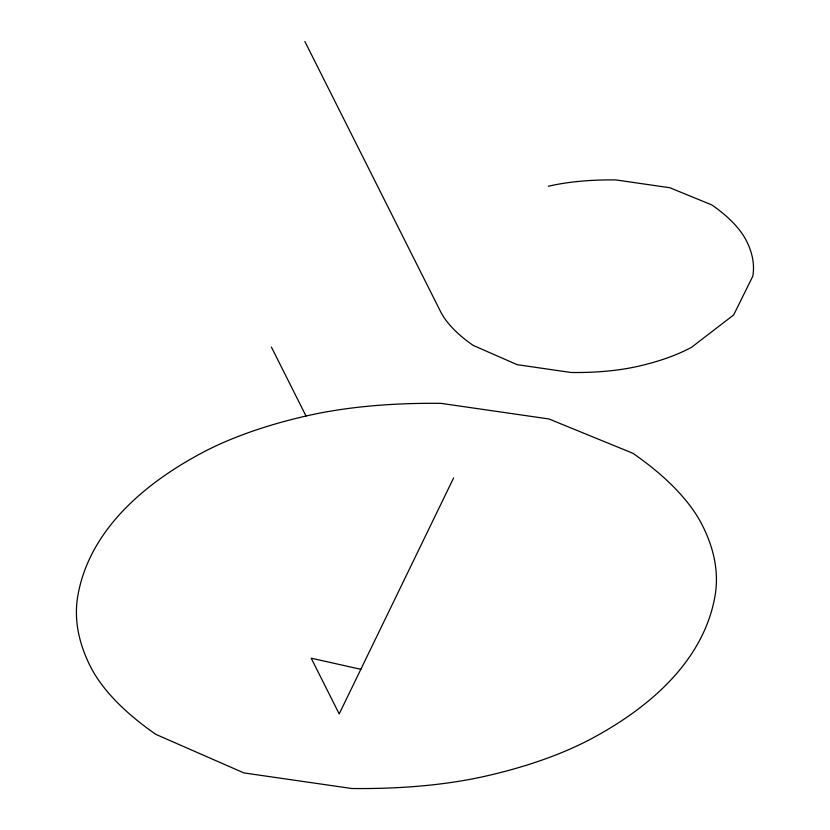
<?xml version="1.0" encoding="UTF-8"?>
<svg xmlns="http://www.w3.org/2000/svg" width="830" height="830" viewBox="0 0 830 830"><rect width="100%" height="100%" fill="white"/><g stroke="black" fill="none" stroke-linecap="round" stroke-linejoin="round"><path stroke-width="1.25" d="M453.616 477.935L339.2 713.935L311.209 658.2L360.843 669.302M304.869 41.5L440.45 311.385A188.078 75.291 10 0 0 473.204 345.425L517.225 364.692L571.144 372.494A188.078 75.291 10 0 0 638.685 366.165A294.557 117.922 10 0 0 691.546 347.303L733.668 314.944L752.789 276.234A294.557 117.922 10 0 0 746.533 241.032A199.708 79.95 10 0 0 711.746 204.886L669.748 187.715L615.839 179.923A188.078 75.291 10 0 0 548.298 186.242M271.379 347.033L306.021 416.017A376.156 150.593 10 0 1 441.104 403.37L548.931 418.963L632.927 453.294A399.406 159.9 10 0 1 702.491 525.577A589.113 235.855 10 0 1 715.014 595.992A889.988 356.309 10 0 1 592.527 738.119A589.113 235.855 10 0 1 486.795 775.863A376.156 150.593 10 0 1 351.723 788.5L243.885 772.917L155.843 734.374A376.156 150.593 10 0 1 90.325 666.293A589.113 235.855 10 0 1 77.812 595.878A889.988 356.309 10 0 1 200.3 453.751A589.113 235.855 10 0 1 306.021 416.017"/></g></svg>
